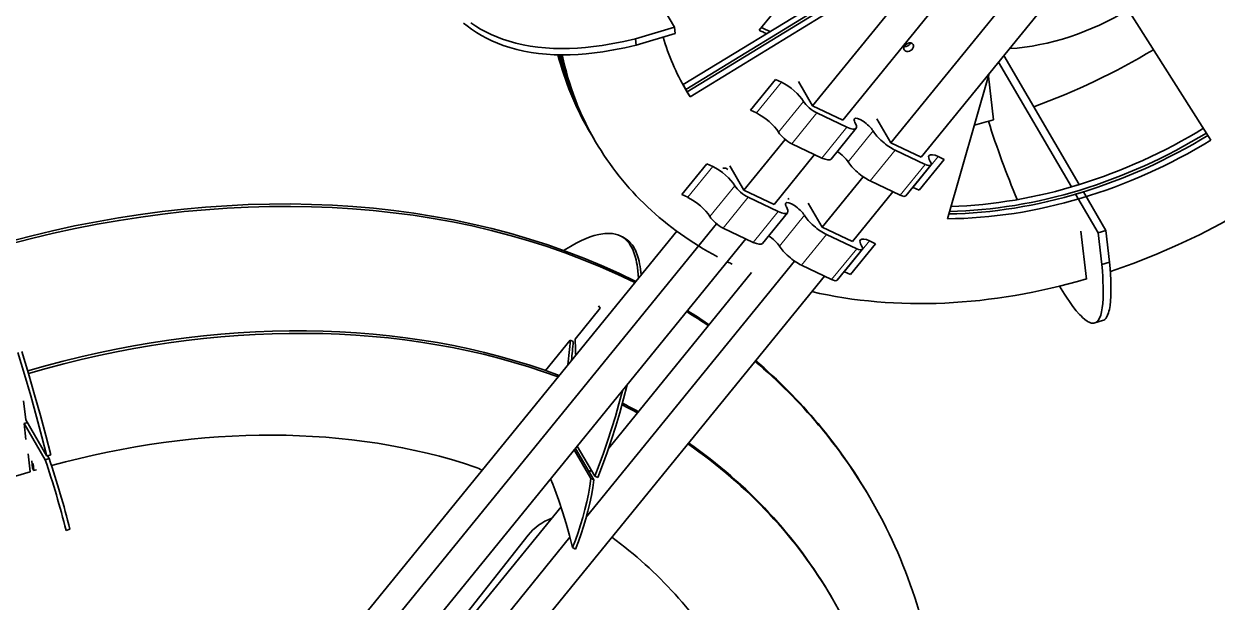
# Model space of a CAD drawing. Extents: x 95 to 1141, y 12 to 831.
# Drawn here: x 330.6 to 426.1, y 613.1 to 659.4 of the extents above; entities that cross this region are included whole.
import ezdxf

# ---------------------------------------------------------------- set-up
doc = ezdxf.new("R2010")
doc.units = 0

msp = doc.modelspace()

# ---------------------------------------------------------------- linework, layer by layer
at = {"color": 7, "lineweight": 35}
for p, q in [((423.607, 689.655), (393.677, 652.866)), ((425.966, 688.443), (396.09, 651.721)), ((429.863, 686.655), (399.95, 649.889)), ((432.239, 685.465), (402.363, 648.743)), ((382.805, 642.819), (347.894, 599.909)), ((385.986, 643.413), (349.021, 597.978)), ((388.345, 642.201), (351.393, 596.782)), ((392.242, 640.413), (375.567, 619.918)), ((394.618, 639.223), (357.666, 593.805)), ((373.542, 620.745), (354.167, 596.931)), ((354.006, 597.078), (370.909, 618.472)), ((374.261, 618.312), (355.295, 595))]:
    msp.add_line(p, q, dxfattribs=at)
at = {"color": 7, "lineweight": 35, "ltscale": 0.266581}
msp.add_line((396.127, 667.183), (389.397, 658.911), dxfattribs=at)
at = {"color": 7, "lineweight": 35, "ltscale": 0.41643}
for p, q in [((383.306, 654.553), (397.514, 663.248)), ((383.532, 654.167), (397.739, 662.862))]:
    msp.add_line(p, q, dxfattribs=at)
at = {"color": 7, "lineweight": 35, "ltscale": 0.08943}
for p, q in [((380.811, 662.248), (382.614, 659.158)), ((414.73, 645.781), (416.534, 642.692)), ((415.355, 645.969), (417.158, 642.879))]:
    msp.add_line(p, q, dxfattribs=at)
at = {"color": 7, "lineweight": 35, "ltscale": 0.416429}
msp.add_line((383.644, 653.974), (397.852, 662.669), dxfattribs=at)
at = {"color": 7, "lineweight": 35, "ltscale": 0.416592}
msp.add_line((383.87, 653.587), (398.083, 662.286), dxfattribs=at)
at = {"color": 7, "lineweight": 35, "ltscale": 0.309144}
msp.add_line((425.563, 650.112), (418.93, 660.548), dxfattribs=at)
at = {"color": 7, "lineweight": 35, "ltscale": 0.081521}
for p, q in [((382.614, 659.158), (379.491, 658.22)), ((382.673, 658.648), (379.55, 657.71))]:
    msp.add_line(p, q, dxfattribs=at)
at = {"color": 7, "lineweight": 35, "ltscale": 0.012837}
for p, q in [((382.614, 659.158), (382.673, 658.648)), ((379.491, 658.22), (379.55, 657.71))]:
    msp.add_line(p, q, dxfattribs=at)
at = {"color": 7, "lineweight": 35, "ltscale": 0.289362}
msp.add_line((408.557, 656.356), (414.392, 646.36), dxfattribs=at)
at = {"color": 7, "lineweight": 35, "ltscale": 0.299137}
msp.add_line((408.984, 656.882), (415.017, 646.548), dxfattribs=at)
at = {"color": 7, "lineweight": 35, "ltscale": 0.302718}
msp.add_line((404.464, 643.813), (407.818, 655.448), dxfattribs=at)
at = {"color": 7, "lineweight": 35, "ltscale": 0.08811}
msp.add_line((408.153, 651.734), (407.757, 655.236), dxfattribs=at)
at = {"color": 7, "lineweight": 35, "ltscale": 0.016767}
for p, q in [((383.644, 653.974), (383.306, 654.553)), ((383.87, 653.587), (383.532, 654.167))]:
    msp.add_line(p, q, dxfattribs=at)
at = {"color": 7, "lineweight": 35, "ltscale": 0.079412}
for p, q in [((390.701, 654.977), (388.696, 652.513)), ((391.662, 644.301), (389.658, 641.837)), ((397.644, 641.358), (395.64, 638.894))]:
    msp.add_line(p, q, dxfattribs=at)
at = {"color": 7, "lineweight": 13, "ltscale": 0.079413}
for p, q in [((391.183, 654.748), (389.178, 652.284)), ((392.953, 653.21), (390.948, 650.746)), ((403.73, 648.793), (401.725, 646.329)), ((385.688, 647.994), (383.684, 645.53)), ((387.458, 646.456), (385.454, 643.992)), ((388.52, 645.533), (386.516, 643.069)), ((390.933, 644.388), (388.929, 641.924)), ((393.024, 644.094), (391.019, 641.63)), ((394.794, 642.556), (392.789, 640.091)), ((397.207, 641.41), (395.202, 638.946))]:
    msp.add_line(p, q, dxfattribs=at)
at = {"color": 7, "lineweight": 35, "ltscale": 0.013354}
for p, q in [((391.183, 654.748), (390.701, 654.977)), ((398.235, 642.039), (398.718, 641.81))]:
    msp.add_line(p, q, dxfattribs=at)
at = {"color": 7, "lineweight": 35, "ltscale": 0.055894}
for p, q in [((393.677, 652.866), (392.55, 654.797)), ((398.823, 651.82), (399.95, 649.889)), ((388.182, 646.112), (387.055, 648.043)), ((393.328, 645.066), (394.456, 643.135))]:
    msp.add_line(p, q, dxfattribs=at)
at = {"color": 7, "lineweight": 35, "ltscale": 0.013355}
for p, q in [((389.178, 652.284), (388.696, 652.513)), ((403.73, 648.793), (404.213, 648.564)), ((385.688, 647.994), (385.206, 648.223)), ((383.684, 645.53), (383.201, 645.759)), ((401.725, 646.329), (402.208, 646.1)), ((396.231, 639.575), (396.713, 639.346))]:
    msp.add_line(p, q, dxfattribs=at)
at = {"color": 7, "lineweight": 13, "ltscale": 0.079412}
for p, q in [((394.015, 652.287), (392.01, 649.823)), ((396.428, 651.142), (394.423, 648.678)), ((398.519, 650.847), (396.514, 648.383)), ((400.289, 649.309), (398.284, 646.845)), ((402.701, 648.164), (400.697, 645.7)), ((398.235, 642.039), (396.231, 639.575))]:
    msp.add_line(p, q, dxfattribs=at)
at = {"color": 7, "lineweight": 35, "ltscale": 0.066771}
for p, q in [((396.09, 651.721), (393.677, 652.866)), ((394.423, 648.678), (392.01, 649.823)), ((399.95, 649.889), (402.363, 648.743)), ((400.289, 649.309), (402.701, 648.164)), ((398.284, 646.845), (400.697, 645.7)), ((390.595, 644.967), (388.182, 646.112)), ((390.933, 644.388), (388.52, 645.533)), ((394.794, 642.556), (397.207, 641.41)), ((392.789, 640.091), (395.202, 638.946))]:
    msp.add_line(p, q, dxfattribs=at)
at = {"color": 7, "lineweight": 35, "ltscale": 0.066772}
for p, q in [((396.428, 651.142), (394.015, 652.287)), ((388.929, 641.924), (386.516, 643.069)), ((394.456, 643.135), (396.869, 641.99))]:
    msp.add_line(p, q, dxfattribs=at)
at = {"color": 7, "lineweight": 35, "ltscale": 0.016769}
for p, q in [((376.087, 650.365), (375.749, 650.944)), ((376.312, 649.978), (375.974, 650.558))]:
    msp.add_line(p, q, dxfattribs=at)
at = {"color": 7, "lineweight": 35, "ltscale": 0.079413}
for p, q in [((397.157, 651.055), (395.153, 648.591)), ((404.213, 648.564), (402.208, 646.1)), ((385.206, 648.223), (383.201, 645.759)), ((403.139, 648.112), (401.134, 645.648)), ((398.718, 641.81), (396.713, 639.346))]:
    msp.add_line(p, q, dxfattribs=at)
at = {"color": 7, "lineweight": 35, "ltscale": 0.130679}
msp.add_line((391.481, 650.167), (388.182, 646.112), dxfattribs=at)
at = {"color": 7, "lineweight": 35, "ltscale": 0.12852}
for p, q in [((393.839, 648.955), (390.595, 644.967)), ((400.113, 645.977), (396.869, 641.99))]:
    msp.add_line(p, q, dxfattribs=at)
at = {"color": 7, "lineweight": 35, "ltscale": 0.129964}
msp.add_line((397.736, 647.167), (394.456, 643.135), dxfattribs=at)
at = {"color": 7, "lineweight": 35, "ltscale": 0.016305}
msp.add_line((414.392, 646.36), (415.017, 646.548), dxfattribs=at)
at = {"color": 7, "lineweight": 35, "ltscale": 0.016304}
for p, q in [((414.73, 645.781), (415.355, 645.969)), ((416.534, 642.692), (417.158, 642.879)), ((416.829, 640.142), (417.453, 640.329)), ((416.26, 635.468), (416.885, 635.656))]:
    msp.add_line(p, q, dxfattribs=at)
at = {"color": 7, "lineweight": 35, "ltscale": 0.096313}
msp.add_line((415.159, 642.819), (415.592, 638.99), dxfattribs=at)
at = {"color": 7, "lineweight": 35, "ltscale": 0.06418}
for p, q in [((417.158, 642.879), (417.453, 640.329)), ((416.534, 642.692), (416.829, 640.142))]:
    msp.add_line(p, q, dxfattribs=at)
at = {"color": 7, "lineweight": 35, "ltscale": 0.006677}
for p, q in [((378.267, 642.45), (378.508, 642.335)), ((374.287, 634.091), (374.528, 633.977)), ((375.932, 623.015), (376.174, 622.9)), ((374.468, 617.48), (374.709, 617.365))]:
    msp.add_line(p, q, dxfattribs=at)
at = {"color": 7, "lineweight": 35, "ltscale": 0.452892}
msp.add_line((388.799, 639.498), (377.366, 625.445), dxfattribs=at)
at = {"color": 7, "lineweight": 35, "ltscale": 0.079415}
msp.add_line((376.669, 636.647), (374.664, 634.183), dxfattribs=at)
at = {"color": 7, "lineweight": 35, "ltscale": 0.005589}
for p, q in [((376.556, 636.84), (376.669, 636.647)), ((395.27, 613.389), (395.158, 613.582))]:
    msp.add_line(p, q, dxfattribs=at)
at = {"color": 7, "lineweight": 35, "ltscale": 0.078299}
msp.add_line((372.31, 631.661), (374.287, 634.091), dxfattribs=at)
at = {"color": 7, "lineweight": 35, "ltscale": 0.03851}
msp.add_line((330.527, 629.243), (330.7, 627.712), dxfattribs=at)
at = {"color": 7, "lineweight": 35, "ltscale": 0.006743}
msp.add_line((330.573, 627.41), (330.831, 627.488), dxfattribs=at)
at = {"color": 7, "lineweight": 35, "ltscale": 0.083842}
msp.add_line((330.7, 627.712), (332.391, 624.816), dxfattribs=at)
at = {"color": 7, "lineweight": 35, "ltscale": 0.032103}
msp.add_line((330.717, 626.134), (330.573, 627.41), dxfattribs=at)
at = {"color": 7, "lineweight": 35, "ltscale": 0.08384}
msp.add_line((330.573, 627.41), (332.264, 624.514), dxfattribs=at)
at = {"color": 7, "lineweight": 35, "ltscale": 0.069705}
msp.add_line((374.848, 625.612), (376.254, 623.204), dxfattribs=at)
at = {"color": 7, "lineweight": 35, "ltscale": 0.036271}
msp.add_line((331.049, 623.554), (330.886, 624.995), dxfattribs=at)
at = {"color": 7, "lineweight": 35, "ltscale": 0.00815}
for p, q in [((332.264, 624.514), (332.576, 624.607)), ((332.391, 624.816), (332.703, 624.909)), ((333.927, 618.859), (334.239, 618.952))]:
    msp.add_line(p, q, dxfattribs=at)
at = {"color": 7, "lineweight": 35, "ltscale": 0.006504}
msp.add_line((332.445, 624.832), (332.576, 624.607), dxfattribs=at)
at = {"color": 7, "lineweight": 35, "ltscale": 0.066241}
msp.add_line((374.597, 625.303), (375.932, 623.015), dxfattribs=at)
at = {"color": 7, "lineweight": 35, "ltscale": 0.07317}
msp.add_line((374.698, 625.428), (376.174, 622.9), dxfattribs=at)
at = {"color": 7, "lineweight": 35, "ltscale": 0.015078}
msp.add_line((331.181, 624.439), (331.249, 623.84), dxfattribs=at)
at = {"color": 7, "lineweight": 35, "ltscale": 0.00559}
for p, q in [((331.361, 623.647), (331.249, 623.84)), ((398.265, 621.482), (398.152, 621.675))]:
    msp.add_line(p, q, dxfattribs=at)
at = {"color": 7, "lineweight": 35, "ltscale": 0.014386}
msp.add_line((331.297, 624.219), (331.361, 623.647), dxfattribs=at)
at = {"color": 7, "lineweight": 35, "ltscale": 0.00593}
msp.add_line((375.956, 623.713), (375.807, 623.529), dxfattribs=at)
at = {"color": 7, "lineweight": 35, "ltscale": 0.006678}
msp.add_line((376.254, 623.204), (376.495, 623.089), dxfattribs=at)
at = {"color": 7, "lineweight": 35}
for points in [[(365.744, 659.474), (366.02, 659.255), (366.389, 658.986), (366.772, 658.731), (367.171, 658.492), (367.585, 658.268), (368.014, 658.06), (368.457, 657.868), (368.915, 657.694), (369.446, 657.519), (369.994, 657.366), (370.561, 657.236), (371.146, 657.129), (371.748, 657.045), (372.369, 656.985), (373.007, 656.948), (373.663, 656.936), (374.279, 656.945), (374.909, 656.975), (375.554, 657.026), (376.214, 657.096), (376.889, 657.187), (377.316, 657.254), (377.749, 657.329), (378.192, 657.412), (378.64, 657.504), (379.55, 657.71)], [(366.33, 659.496), (366.713, 659.242), (367.112, 659.002), (367.526, 658.778), (367.955, 658.57), (368.398, 658.378), (368.856, 658.204), (369.387, 658.029), (369.935, 657.876), (370.502, 657.746), (371.087, 657.639), (371.689, 657.555), (372.31, 657.495), (372.948, 657.458), (373.604, 657.446), (374.22, 657.455), (374.85, 657.485), (375.495, 657.536), (376.155, 657.606), (376.83, 657.697), (377.257, 657.764), (377.69, 657.839), (378.133, 657.922), (378.581, 658.014), (379.491, 658.22)], [(373.745, 641.28), (374.293, 641.605), (374.557, 641.751), (374.814, 641.886), (375.186, 642.067), (375.543, 642.223), (375.884, 642.354), (376.209, 642.461), (376.562, 642.552), (376.731, 642.586), (376.895, 642.613), (377.054, 642.631), (377.209, 642.641), (377.445, 642.642), (377.669, 642.623), (377.881, 642.584), (378.08, 642.526), (378.267, 642.45)], [(378.267, 642.45), (378.435, 642.359), (378.593, 642.251), (378.739, 642.127), (378.875, 641.986), (378.987, 641.847), (379.09, 641.696), (379.186, 641.533), (379.252, 641.403), (379.314, 641.267), (379.404, 641.035), (379.483, 640.787), (379.551, 640.523), (379.593, 640.324), (379.631, 640.118), (379.665, 639.886), (379.693, 639.646), (379.719, 639.352), (379.737, 639.049)], [(378.508, 642.335), (378.677, 642.244), (378.834, 642.136), (378.98, 642.012), (379.116, 641.871), (379.228, 641.733), (379.331, 641.582), (379.427, 641.419), (379.493, 641.289), (379.555, 641.152), (379.645, 640.92), (379.724, 640.672), (379.792, 640.409), (379.835, 640.21), (379.872, 640.003), (379.906, 639.771), (379.955, 639.316)], [(416.26, 635.468), (416.349, 635.506), (416.432, 635.564), (416.509, 635.641), (416.58, 635.739), (416.624, 635.816), (416.665, 635.902), (416.738, 636.101), (416.773, 636.227), (416.805, 636.365), (416.859, 636.676), (416.898, 637.032), (416.923, 637.434), (416.933, 637.883), (416.929, 638.378), (416.917, 638.757), (416.898, 639.158), (416.868, 639.635), (416.829, 640.142)], [(416.885, 635.656), (416.974, 635.694), (417.057, 635.751), (417.134, 635.829), (417.205, 635.927), (417.248, 636.004), (417.289, 636.089), (417.362, 636.288), (417.398, 636.415), (417.43, 636.553), (417.484, 636.863), (417.523, 637.22), (417.548, 637.622), (417.558, 638.071), (417.554, 638.566), (417.542, 638.944), (417.523, 639.346), (417.493, 639.823), (417.453, 640.329)], [(413.449, 638.414), (413.851, 637.763), (414.047, 637.464), (414.239, 637.182), (414.518, 636.796), (414.785, 636.454), (415.041, 636.159), (415.164, 636.029), (415.284, 635.912), (415.468, 635.751), (415.643, 635.624), (415.727, 635.573), (415.808, 635.53), (415.912, 635.488), (416.012, 635.46), (416.107, 635.449), (416.185, 635.453), (416.26, 635.468)], [(330.392, 633.189), (330.918, 631.436), (331.415, 629.722), (331.879, 628.058), (332.309, 626.453), (332.703, 624.909)], [(330.079, 633.096), (330.606, 631.343), (331.103, 629.628), (331.567, 627.965), (331.996, 626.36), (332.391, 624.816)], [(378.84, 630.518), (378.555, 629.391), (378.252, 628.281), (377.931, 627.193), (377.594, 626.128), (377.243, 625.089), (376.876, 624.076), (376.495, 623.089)], [(378.452, 630.042), (378.18, 629.006), (377.893, 627.987), (377.591, 626.987), (377.276, 626.007), (376.948, 625.05), (376.607, 624.116), (376.254, 623.204)], [(372.708, 622.981), (372.881, 622.557), (373.049, 622.127), (373.371, 621.247), (373.674, 620.342), (373.957, 619.413), (374.222, 618.459), (374.468, 617.48)], [(375.932, 623.015), (375.841, 622.393), (375.732, 621.771), (375.603, 621.149), (375.456, 620.526), (375.29, 619.903), (375.111, 619.298), (374.914, 618.692), (374.7, 618.086), (374.468, 617.48)], [(376.174, 622.9), (376.083, 622.279), (375.973, 621.657), (375.844, 621.034), (375.697, 620.412), (375.531, 619.789), (375.352, 619.183), (375.156, 618.578), (374.941, 617.972), (374.709, 617.365)]]:
    msp.add_lwpolyline(points, dxfattribs=at)
for centre, radius, start, end in [((483.084, 675.775), 79.114, 197.7792, 202.62114), ((345.915, 632.366), 28.806, 1.01802, 3.61697), ((-267.824, 696.518), 645.138, 354.270178, 354.447106), ((-267.255, 696.371), 644.809, 354.311971, 354.447135), ((264.093, 601.392), 72.311, 14.05454, 18.72633), ((263.78, 601.299), 72.311, 14.05454, 18.72633)]:
    msp.add_arc(centre, radius, start, end, dxfattribs=at)
for centre, major_axis, ratio, start_param, end_param in [((412.296, 670.984), (35.984, 21.006), 0.741704, 4.437089, 5.889825), ((412.296, 670.984), (14.394, 8.402), 0.741704, 4.120361, 4.740425), ((405.209, 679.01), (23.03, 13.444), 0.741704, 3.630683, 3.666354), ((412.296, 670.984), (28.787, 16.805), 0.741704, 2.957951, 3.141569), ((405.435, 678.623), (23.03, 13.444), 0.741704, 3.61053, 3.640823), ((401.371, 657.555), (0.36, 0.21), 0.741704, 0.000034, 2.825132), ((401.371, 657.555), (0.36, 0.21), 0.741704, 2.825132, 3.141626), ((401.146, 657.941), (0.36, 0.21), 0.741704, 3.950247, 5.47478), ((401.371, 657.555), (0.36, 0.21), 0.741704, 3.141626, 6.283219), ((404.857, 683.728), (35.984, 21.006), 0.741704, 4.470764, 4.72704), ((411.733, 671.95), (35.984, 21.006), 0.741704, 2.93254, 3.141583), ((411.958, 671.563), (35.984, 21.006), 0.741704, 2.91999, 3.141583), ((412.071, 671.37), (35.984, 21.006), 0.741704, 2.913727, 3.141583), ((412.296, 670.984), (35.984, 21.006), 0.741704, 2.90123, 3.141583), ((411.733, 671.95), (28.787, 16.805), 0.741704, 3.164202, 3.169629), ((411.958, 671.563), (28.787, 16.805), 0.741704, 3.155159, 3.169629), ((412.071, 671.37), (28.787, 16.805), 0.741704, 3.150638, 3.169629), ((391.747, 653.782), (-1.293, 1.052), 0.303128, 3.820396, 5.391192), ((412.296, 670.984), (28.787, 16.805), 0.741704, 3.141569, 3.169629), ((393.677, 652.866), (-0.776, 0.631), 0.303128, 0.678803, 2.2496), ((389.742, 651.318), (-1.293, 1.052), 0.303128, 3.820396, 5.391192), ((397.795, 651.191), (-0.776, 0.631), 0.303128, 0.000046, 0.678803), ((397.795, 651.191), (-0.776, 0.631), 0.303128, 3.820396, 6.283231), ((395.864, 652.107), (-1.293, 1.052), 0.303128, 3.141638, 3.820396), ((404.857, 683.728), (35.984, 21.006), 0.741704, 4.348908, 4.387928), ((391.672, 650.402), (-0.776, 0.631), 0.303128, 0.678803, 2.2496), ((395.864, 652.107), (-1.293, 1.052), 0.303128, 2.2496, 3.141638), ((399.725, 650.275), (-1.293, 1.052), 0.303128, 0.678803, 2.2496), ((412.071, 671.37), (28.787, 16.805), 0.741704, 4.062536, 4.739918), ((411.958, 671.563), (28.787, 16.805), 0.741704, 4.068087, 4.739664), ((411.733, 671.95), (28.787, 16.805), 0.741704, 4.079192, 4.739157), ((412.296, 670.984), (35.984, 21.006), 0.741704, 3.141583, 3.571432), ((412.296, 670.984), (28.787, 16.805), 0.741704, 4.051432, 4.740425), ((393.86, 649.643), (-1.293, 1.052), 0.303128, 2.2496, 3.141638), ((395.79, 648.727), (-0.776, 0.631), 0.303128, 3.820396, 5.133601), ((404.294, 647.827), (-1.293, 1.052), 0.303128, 0.000046, 0.678803), ((404.294, 647.827), (-1.293, 1.052), 0.303128, 5.391192, 6.283231), ((386.252, 647.029), (-1.293, 1.052), 0.303128, 3.820396, 5.391192), ((386.532, 647.538), (0.36, 0.21), 0.741704, 6.283145, 7.537521), ((397.72, 647.811), (-1.293, 1.052), 0.303128, 0.678803, 2.2496), ((402.363, 648.743), (-0.776, 0.631), 0.303128, 2.2496, 3.141638), ((402.363, 648.743), (-0.776, 0.631), 0.303128, 3.141638, 3.820396), ((333.382, 583.862), (64.772, 37.811), 0.741704, 0.449577, 1.244992), ((333.495, 583.669), (64.772, 37.811), 0.741704, 0.453163, 1.245424), ((388.182, 646.112), (-0.776, 0.631), 0.303128, 0.678803, 2.2496), ((400.359, 646.279), (-0.776, 0.631), 0.303128, 2.2496, 3.141638), ((402.289, 645.363), (-1.293, 1.052), 0.303128, 5.391192, 5.413812), ((384.247, 644.564), (-1.293, 1.052), 0.303128, 3.820396, 5.391192), ((392.3, 644.437), (-0.776, 0.631), 0.303128, 0.000046, 0.678803), ((392.3, 644.437), (-0.776, 0.631), 0.303128, 3.820396, 6.283231), ((390.37, 645.353), (-1.293, 1.052), 0.303128, 3.141638, 3.820396), ((391.357, 645.247), (0.36, 0.21), 0.741704, 5.966725, 6.283219), ((386.177, 643.648), (-0.776, 0.631), 0.303128, 0.678803, 2.2496), ((390.37, 645.353), (-1.293, 1.052), 0.303128, 2.2496, 3.141638), ((394.23, 643.521), (-1.293, 1.052), 0.303128, 0.678803, 2.2496), ((388.365, 642.889), (-1.293, 1.052), 0.303128, 2.2496, 3.141638), ((390.295, 641.973), (-0.776, 0.631), 0.303128, 3.820396, 5.133601), ((398.799, 641.073), (-1.293, 1.052), 0.303128, 0.000046, 0.678803), ((398.799, 641.073), (-1.293, 1.052), 0.303128, 5.391192, 6.283231), ((392.226, 641.057), (-1.293, 1.052), 0.303128, 0.678803, 2.2496), ((396.869, 641.99), (-0.776, 0.631), 0.303128, 2.2496, 3.141638), ((396.869, 641.99), (-0.776, 0.631), 0.303128, 3.141638, 3.820396), ((412.296, 670.984), (35.984, 21.006), 0.741704, 3.597742, 3.61053), ((412.296, 670.984), (35.984, 21.006), 0.741704, 3.807004, 4.387928), ((394.864, 639.526), (-0.776, 0.631), 0.303128, 2.2496, 3.141638), ((396.794, 638.609), (-1.293, 1.052), 0.303128, 5.391192, 5.413812), ((333.495, 583.669), (64.772, 37.811), 0.741704, 0.337228, 0.372718), ((333.382, 583.862), (64.772, 37.811), 0.741704, 0.33361, 0.369115), ((336.144, 579.132), (59.014, 34.45), 0.741704, 0.544169, 1.244464), ((336.256, 578.938), (59.014, 34.45), 0.741704, 0.548116, 1.245263), ((333.495, 583.669), (64.772, 37.811), 0.741704, 0.000046, 0.255699), ((333.382, 583.862), (64.772, 37.811), 0.741704, 0.000046, 0.252029), ((336.256, 578.938), (59.014, 34.45), 0.741704, 0.421186, 0.446944), ((336.144, 579.132), (59.014, 34.45), 0.741704, 0.417243, 0.443952), ((336.256, 578.938), (50.378, 29.408), 0.741704, 0.574832, 1.225863), ((336.256, 578.938), (59.014, 34.45), 0.741704, 0.000007, 0.332652), ((336.144, 579.132), (59.014, 34.45), 0.741704, 0.000007, 0.328679), ((336.256, 578.938), (50.378, 29.408), 0.741704, 1.247839, 1.251479), ((364.94, 621.365), (2.879, 1.68), 0.741704, 0.346097, 0.574832), ((336.256, 578.938), (50.378, 29.408), 0.741704, 1.257193, 1.93384), ((333.495, 583.669), (64.772, 37.811), 0.741704, 5.968947, 6.283232), ((373.356, 617.37), (2.879, 1.68), 0.741704, 1.340676, 2.057187), ((336.256, 578.938), (50.378, 29.408), 0.741704, 6.283114, 6.592288), ((336.256, 578.938), (59.014, 34.45), 0.741704, 5.969164, 6.283192)]:
    msp.add_ellipse(centre, major_axis=major_axis, ratio=ratio, start_param=start_param, end_param=end_param, dxfattribs=at)

doc.saveas('drawing.dxf')
